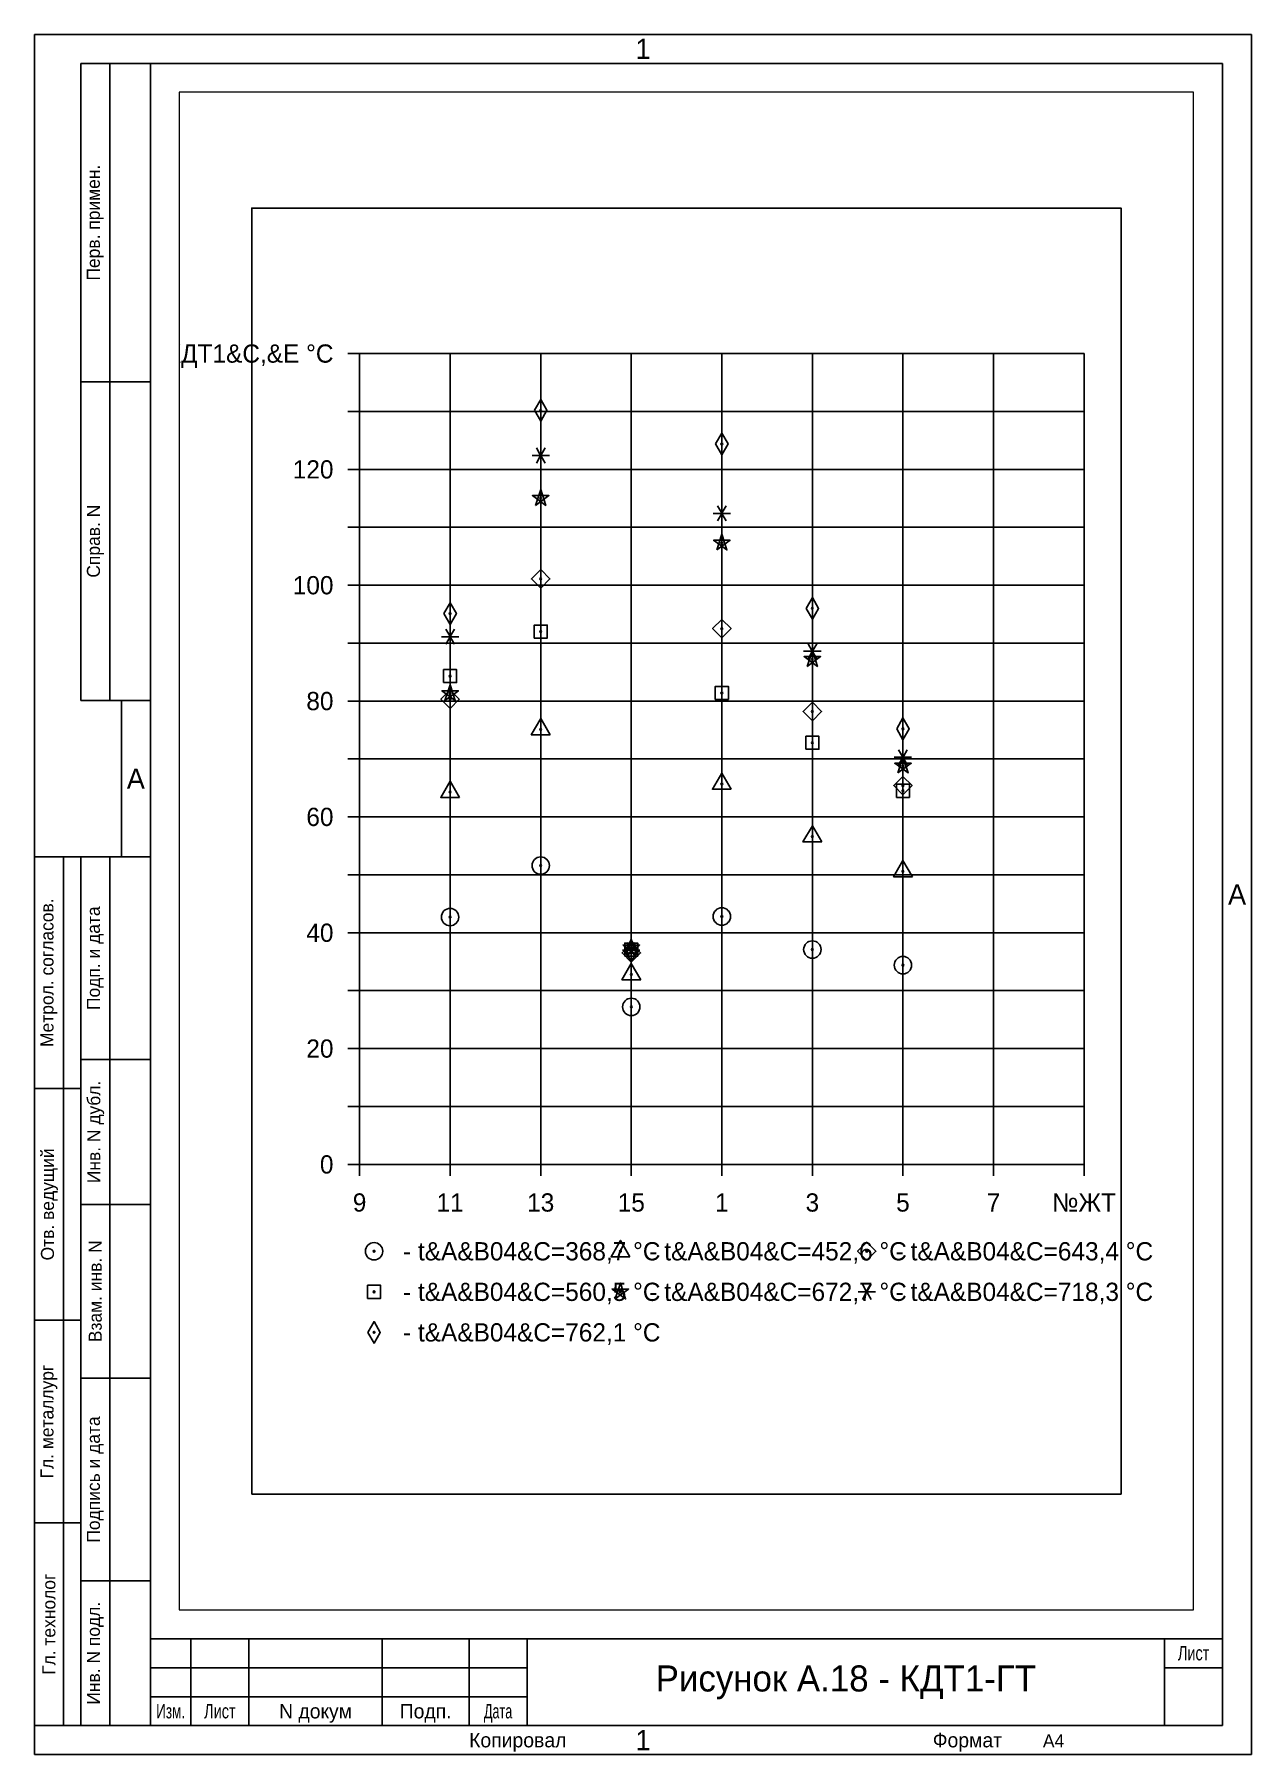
# Paper-space layout 'Рисунок А.18 - КДТ1-ГТ' of a CAD drawing. Header units: millimetres. Extents: x 0 to 210, y 0 to 297.
# The model-space entities are those that its viewports show. They can reach past a viewport. Long polylines and large blocks are cut down to what shows.
import ezdxf
from ezdxf.enums import TextEntityAlignment as Align

# ---------------------------------------------------------------- set-up
doc = ezdxf.new("R2010")
doc.units = ezdxf.units.MM
doc.layers.get('0').update_dxf_attribs({"color": 40})
for name, color, linetype in [('d', 7, 'Continuous'), ('gt-tКДТ1-t04-368.7', 140, 'Continuous'), ('gt-tКДТ1-t04-452.6', 190, 'Continuous'), ('gt-tКДТ1-t04-560.5', 10, 'Continuous'), ('gt-tКДТ1-t04-643.4', 50, 'Continuous'), ('gt-tКДТ1-t04-672.7', 110, 'Continuous'), ('gt-tКДТ1-t04-718.3', 150, 'Continuous'), ('gt-tКДТ1-t04-762.1', 70, 'Continuous'), ('net', 70, 'Continuous')]:
    doc.layers.add(name, color=color, linetype=linetype)
doc.layers.add('v', color=5, linetype='Continuous', plot=False)
doc.styles.add('t', font='es_win.shx', dxfattribs={"bigfont": 'my_b_f.shx'})

# ---------------------------------------------------------------- blocks, each defined once
blk = doc.blocks.new('*U9', base_point=(167.77, -61.72))
at = {"color": 7, "linetype": 'ByBlock'}
for p, q in [((167.77, -61.72), (167.77, 235.28)), ((377.77, 235.28), (167.77, 235.28)), ((377.77, 235.28), (377.77, -61.72)), ((180.77, 230.28), (180.77, 120.28)), ((182.77, 93.28), (182.77, 120.28)), ((172.77, 93.28), (172.77, -56.72)), ((187.77, -46.72), (252.77, -46.72)), ((187.77, -51.72), (252.77, -51.72)), ((167.77, -61.72), (377.77, -61.72))]:
    blk.add_line(p, q, dxfattribs=at)
at = {"color": 1, "linetype": 'ByBlock'}
for p, q in [((187.77, 230.28), (175.77, 230.28)), ((175.77, 230.28), (175.77, 120.28)), ((187.77, -56.72), (187.77, 230.28)), ((372.77, 230.28), (187.77, 230.28)), ((372.77, 230.28), (372.77, -56.72)), ((187.77, 175.28), (175.77, 175.28)), ((187.77, 120.28), (175.77, 120.28)), ((167.77, 93.28), (175.77, 93.28)), ((175.77, 93.28), (187.77, 93.28)), ((175.77, 93.28), (175.77, -56.72)), ((180.77, 93.28), (180.77, -56.72)), ((175.77, 58.28), (187.77, 58.28)), ((167.77, 53.28), (175.77, 53.28)), ((175.77, 33.28), (187.77, 33.28)), ((167.77, 13.28), (175.77, 13.28)), ((175.77, 3.28), (187.77, 3.28)), ((167.77, -21.72), (175.77, -21.72)), ((175.77, -31.72), (187.77, -31.72)), ((187.77, -41.72), (372.77, -41.72)), ((187.77, -56.72), (187.77, -41.72)), ((194.77, -56.72), (194.77, -41.72)), ((204.77, -56.72), (204.77, -41.72)), ((227.77, -41.72), (227.77, -56.72)), ((242.77, -41.72), (242.77, -56.72)), ((252.77, -41.72), (252.77, -56.72)), ((362.77, -56.72), (362.77, -41.72)), ((362.77, -46.72), (372.77, -46.72)), ((167.77, -56.72), (175.77, -56.72)), ((175.77, -56.72), (187.77, -56.72)), ((187.77, -56.72), (372.77, -56.72))]:
    blk.add_line(p, q, dxfattribs=at)
at = {"color": 7, "linetype": 'ByBlock', "style": 't'}
for s, p in [('1', (272.77, 232.78)), ('A', (185.27, 106.78)), ('A', (375.27, 86.78)), ('1', (272.77, -59.22))]:
    blk.add_text(s, height=3.5, dxfattribs=at).set_placement(p, align=Align.MIDDLE)
at = {"color": 34, "linetype": 'ByBlock', "style": 't'}
for s, p in [('Перв. примен.', (178.27, 202.78)), ('Справ. N', (178.27, 147.78)), ('Метрол. согласов.', (170.27, 73.28)), ('Подп. и дата', (178.27, 75.78)), ('Инв. N дубл.', (178.27, 45.78)), ('Отв. ведущий', (170.27, 33.28)), ('Взам. инв. N', (178.27, 18.28)), ('Гл. металлург', (170.27, -4.22)), ('Подпись и дата', (178.27, -14.22)), ('Гл. технолог', (170.27, -39.22)), ('Инв. N подл.', (178.27, -44.22))]:
    blk.add_text(s, height=2.25, rotation=90.0002, dxfattribs=at).set_placement(p, align=Align.MIDDLE)
at = {"color": 34, "linetype": 'ByBlock', "style": 't', "width": 0.75}
blk.add_text('Лист', height=2.5, dxfattribs=at).set_placement((367.77, -44.22), align=Align.MIDDLE)
at = {"color": 34, "linetype": 'ByBlock', "style": 't'}
for s, width, p in [('Изм.', 0.7, (191.27, -54.22)), ('Лист', 0.75, (199.77, -54.22)), ('Дата', 0.65, (247.77, -54.22))]:
    blk.add_text(s, height=2.5, dxfattribs=dict(at, width=width)).set_placement(p, align=Align.MIDDLE_CENTER)
for s, p in [('N докум', (216.27, -54.22)), ('Подп.', (235.27, -54.22))]:
    blk.add_text(s, height=2.5, dxfattribs=at).set_placement(p, align=Align.MIDDLE_CENTER)
for s, p in [('Копировал', (242.77, -60.47)), ('Формат', (322.77, -60.47))]:
    blk.add_text(s, height=2.5, dxfattribs=at).set_placement(p)
at = {"color": 34, "linetype": 'ByBlock', "style": 't', "width": 1.01}
for tag, p in [('PERV_PRIM', (184.27, 202.78)), ('SPRAV_NO', (184.27, 147.78))]:
    blk.add_attdef(tag, text='', height=2.5, rotation=90.0002, dxfattribs=at).set_placement(p, align=Align.MIDDLE)
at = {"color": 34, "linetype": 'ByBlock', "style": 't', "flags": 8}
for tag, p in [('INV_NO_DUBL', (184.27, 45.78)), ('VZAM_INV_NO', (184.27, 18.28)), ('INV_N_P', (184.27, -44.22))]:
    blk.add_attdef(tag, text='', height=2.5, rotation=90.0002, dxfattribs=at).set_placement(p, align=Align.MIDDLE)
at = {"color": 94, "linetype": 'ByBlock', "style": 't'}
blk.add_attdef('OBOZNACH', text='', height=7, dxfattribs=at).set_placement((307.77, -49.22), align=Align.MIDDLE)
at = {"color": 54, "linetype": 'ByBlock', "style": 't'}
blk.add_attdef('PAPER', text='', height=3.5, dxfattribs=at).set_placement((367.77, -51.72), align=Align.MIDDLE)
at = {"color": 34, "linetype": 'ByBlock', "style": 't'}
blk.add_attdef('FORMAT', (341.77, -60.47), '', height=2.5, dxfattribs=at)
blk = doc.blocks.new('ci-01')
at = {"color": 0}
for radius in [1, 0.1]:
    blk.add_circle((0, 0), radius, dxfattribs=at)
blk = doc.blocks.new('tr-01')
blk.add_lwpolyline([(1.08, -0.62), (0, 1.25), (-1.08, -0.62)], close=True)
at = {"color": 0}
blk.add_circle((0, 0), 0.1, dxfattribs=at)
blk = doc.blocks.new('re-01')
blk.add_lwpolyline([(-0.75, -0.75), (0.75, -0.75), (0.75, 0.75), (-0.75, 0.75)], close=True)
at = {"color": 0}
blk.add_circle((0, 0), 0.1, dxfattribs=at)
blk = doc.blocks.new('ro-01')
blk.add_lwpolyline([(0, -1.06), (1.06, 0), (0, 1.06), (-1.06, 0)], close=True)
at = {"color": 0}
blk.add_circle((0, 0), 0.1, dxfattribs=at)
blk = doc.blocks.new('ap-01')
blk.add_lwpolyline([(-0.59, -0.81), (0.95, 0.31), (-0.95, 0.31), (0.59, -0.81), (0, 1)], close=True)
at = {"color": 0}
blk.add_circle((0, 0), 0.1, dxfattribs=at)
blk = doc.blocks.new('as-07')
at = {"color": 0}
for p, q in [((-0.1, 0), (-1, 0)), ((-0.05, 0.09), (-0.5, 0.87)), ((0.05, 0.09), (0.5, 0.87)), ((1, 0), (0.1, 0)), ((-0.5, -0.87), (-0.05, -0.09)), ((0.5, -0.87), (0.05, -0.09))]:
    blk.add_line(p, q, dxfattribs=at)
blk.add_circle((0, 0), 0.1, dxfattribs=at)
blk = doc.blocks.new('rm-01')
blk.add_lwpolyline([(-0.72, 0), (0, 1.25), (0.72, 0), (0, -1.25)], close=True)
at = {"color": 0}
blk.add_circle((0, 0), 0.1, dxfattribs=at)
blk.add_circle((0, 0), 0.1, dxfattribs=at)

msp = doc.modelspace()

# ---------------------------------------------------------------- linework, layer by layer
for p, q in [((900, -260), (898, -260)), ((900, -400), (900, -260)), ((900, -260), (1025, -260)), ((1025, -400), (1025, -260)), ((900, -270), (898, -270)), ((1025, -270), (900, -270)), ((900, -280), (898, -280)), ((900, -280), (1025, -280)), ((900, -290), (898, -290)), ((1025, -290), (900, -290)), ((900, -300), (898, -300)), ((900, -300), (1025, -300)), ((900, -310), (898, -310)), ((1025, -310), (900, -310)), ((900, -320), (898, -320)), ((900, -320), (1025, -320)), ((900, -330), (898, -330)), ((1025, -330), (900, -330)), ((900, -340), (898, -340)), ((900, -340), (1025, -340)), ((900, -350), (898, -350)), ((1025, -350), (900, -350)), ((900, -360), (898, -360)), ((900, -360), (1025, -360)), ((900, -370), (898, -370)), ((1025, -370), (900, -370)), ((900, -380), (898, -380)), ((900, -380), (1025, -380)), ((900, -390), (898, -390)), ((1025, -390), (900, -390)), ((900, -400), (898, -400)), ((900, -400), (1025, -400))]:
    msp.add_line(p, q)
at = {"layer": 'd'}
for p, q in [((900, -400), (900, -402)), ((915.62, -400), (915.62, -402)), ((931.25, -400), (931.25, -402)), ((946.88, -400), (946.88, -402)), ((962.5, -400), (962.5, -402)), ((978.12, -400), (978.12, -402)), ((993.75, -400), (993.75, -402)), ((1009.38, -400), (1009.38, -402)), ((1025, -400), (1025, -402))]:
    msp.add_line(p, q, dxfattribs=at)
at = {"layer": 'net'}
for p, q in [((915.62, -400), (915.62, -260)), ((931.25, -400), (931.25, -260)), ((946.88, -400), (946.88, -260)), ((962.5, -400), (962.5, -260)), ((978.12, -400), (978.12, -260)), ((993.75, -400), (993.75, -260)), ((1009.38, -400), (1009.38, -260))]:
    msp.add_line(p, q, dxfattribs=at)
at = {"layer": 'v'}
msp.add_lwpolyline([(881.4, -456.91), (1031.39, -456.91), (1031.39, -234.9), (881.4, -234.9)], close=True, dxfattribs=at)

# ---------------------------------------------------------------- block references
at = {"layer": 'gt-tКДТ1-t04-368.7', "xscale": 1.5, "yscale": 1.5, "zscale": 1.5}
for p in [(931.25, -348.4), (915.62, -357.3), (962.5, -357.2), (978.12, -362.9), (993.75, -365.6), (946.88, -372.8), (902.5, -415)]:
    msp.add_blockref('ci-01', p, dxfattribs=at)
at = {"layer": 'gt-tКДТ1-t04-452.6', "xscale": 1.5, "yscale": 1.5, "zscale": 1.5}
for p in [(931.25, -324.9), (962.5, -334.3), (915.62, -335.7), (978.12, -343.4), (993.75, -349.4), (946.88, -367.2), (945, -415)]:
    msp.add_blockref('tr-01', p, dxfattribs=at)
at = {"layer": 'gt-tКДТ1-t04-560.5', "xscale": 1.5, "yscale": 1.5, "zscale": 1.5}
for p in [(931.25, -308), (915.62, -315.7), (962.5, -318.6), (978.12, -327.2), (993.75, -335.5), (946.88, -362.9), (902.5, -422)]:
    msp.add_blockref('re-01', p, dxfattribs=at)
at = {"layer": 'gt-tКДТ1-t04-643.4', "xscale": 1.5, "yscale": 1.5, "zscale": 1.5}
for p in [(931.25, -298.9), (962.5, -307.5), (915.62, -319.7), (978.12, -321.8), (993.75, -334.6), (946.88, -363.5), (987.5, -415)]:
    msp.add_blockref('ro-01', p, dxfattribs=at)
at = {"layer": 'gt-tКДТ1-t04-672.7', "xscale": 1.5, "yscale": 1.5, "zscale": 1.5}
for p in [(931.25, -285), (962.5, -292.7), (978.12, -312.8), (915.62, -318.7), (993.75, -331.2), (946.88, -362.6), (945, -422)]:
    msp.add_blockref('ap-01', p, dxfattribs=at)
at = {"layer": 'gt-tКДТ1-t04-718.3', "xscale": 1.5, "yscale": 1.5, "zscale": 1.5}
for p in [(931.25, -277.6), (962.5, -287.6), (915.62, -308.9), (978.12, -311.4), (993.75, -329.7), (946.88, -363), (987.5, -422)]:
    msp.add_blockref('as-07', p, dxfattribs=at)
at = {"layer": 'gt-tКДТ1-t04-762.1', "xscale": 1.5, "yscale": 1.5, "zscale": 1.5}
for p in [(931.25, -269.8), (962.5, -275.6), (978.12, -304), (915.62, -304.9), (993.75, -324.8), (946.88, -363.1), (902.5, -429)]:
    msp.add_blockref('rm-01', p, dxfattribs=at)

# ---------------------------------------------------------------- texts
at = {"layer": 'd', "color": 54, "style": 't'}
for s, p in [('&Dt&A&BКДТ1&C,&E %%dC', (895.5, -260)), ('120', (895.5, -280)), ('100', (895.5, -300)), ('80', (895.5, -320)), ('60', (895.5, -340)), ('40', (895.5, -360)), ('20', (895.5, -380)), ('0', (895.5, -400))]:
    msp.add_text(s, height=3.15, dxfattribs=at).set_placement(p, align=Align.MIDDLE_RIGHT)
for s, p in [('9', (900, -405)), ('11', (915.62, -405)), ('13', (931.25, -405)), ('15', (946.88, -405)), ('1', (962.5, -405)), ('3', (978.12, -405)), ('5', (993.75, -405)), ('7', (1009.38, -405)), ('№ЖТ', (1025, -405))]:
    msp.add_text(s, height=3.15, dxfattribs=at).set_placement(p, align=Align.TOP_CENTER)
at = {"layer": 'gt-tКДТ1-t04-368.7', "color": 54, "style": 't'}
msp.add_text('- t&A&B04&C=368,7 %%dC', height=3.15, dxfattribs=at).set_placement((907.5, -415), align=Align.MIDDLE_LEFT)
at = {"layer": 'gt-tКДТ1-t04-452.6', "color": 54, "style": 't'}
msp.add_text('- t&A&B04&C=452,6 %%dC', height=3.15, dxfattribs=at).set_placement((950, -415), align=Align.MIDDLE_LEFT)
at = {"layer": 'gt-tКДТ1-t04-560.5', "color": 54, "style": 't'}
msp.add_text('- t&A&B04&C=560,5 %%dC', height=3.15, dxfattribs=at).set_placement((907.5, -422), align=Align.MIDDLE_LEFT)
at = {"layer": 'gt-tКДТ1-t04-643.4', "color": 54, "style": 't'}
msp.add_text('- t&A&B04&C=643,4 %%dC', height=3.15, dxfattribs=at).set_placement((992.5, -415), align=Align.MIDDLE_LEFT)
at = {"layer": 'gt-tКДТ1-t04-672.7', "color": 54, "style": 't'}
msp.add_text('- t&A&B04&C=672,7 %%dC', height=3.15, dxfattribs=at).set_placement((950, -422), align=Align.MIDDLE_LEFT)
at = {"layer": 'gt-tКДТ1-t04-718.3', "color": 54, "style": 't'}
msp.add_text('- t&A&B04&C=718,3 %%dC', height=3.15, dxfattribs=at).set_placement((992.5, -422), align=Align.MIDDLE_LEFT)
at = {"layer": 'gt-tКДТ1-t04-762.1', "color": 54, "style": 't'}
msp.add_text('- t&A&B04&C=762,1 %%dC', height=3.15, dxfattribs=at).set_placement((907.5, -429), align=Align.MIDDLE_LEFT)

psp = doc.layouts.new('Рисунок А.18 - КДТ1-ГТ')

# ---------------------------------------------------------------- block references
ref = psp.add_blockref('*U9', (0, 0))
ref.add_attrib('FORMAT', 'А4', (174, 1.25), dxfattribs={"color": 34, "linetype": 'ByBlock', "height": 2.25, "style": 't'})
ref.add_attrib('OBOZNACH', 'Рисунок А.18 - КДТ1-ГТ', dxfattribs={"color": 74, "linetype": 'ByBlock', "height": 4.5, "style": 't'}).set_placement((140, 12.5), align=Align.MIDDLE)

# ---------------------------------------------------------------- viewports
at = {"layer": 'v'}
psp.add_viewport(center=(112.5, 156), size=(175, 262), view_center_point=(956.4, -345.9), view_height=262, dxfattribs=at)

doc.saveas('drawing.dxf')
